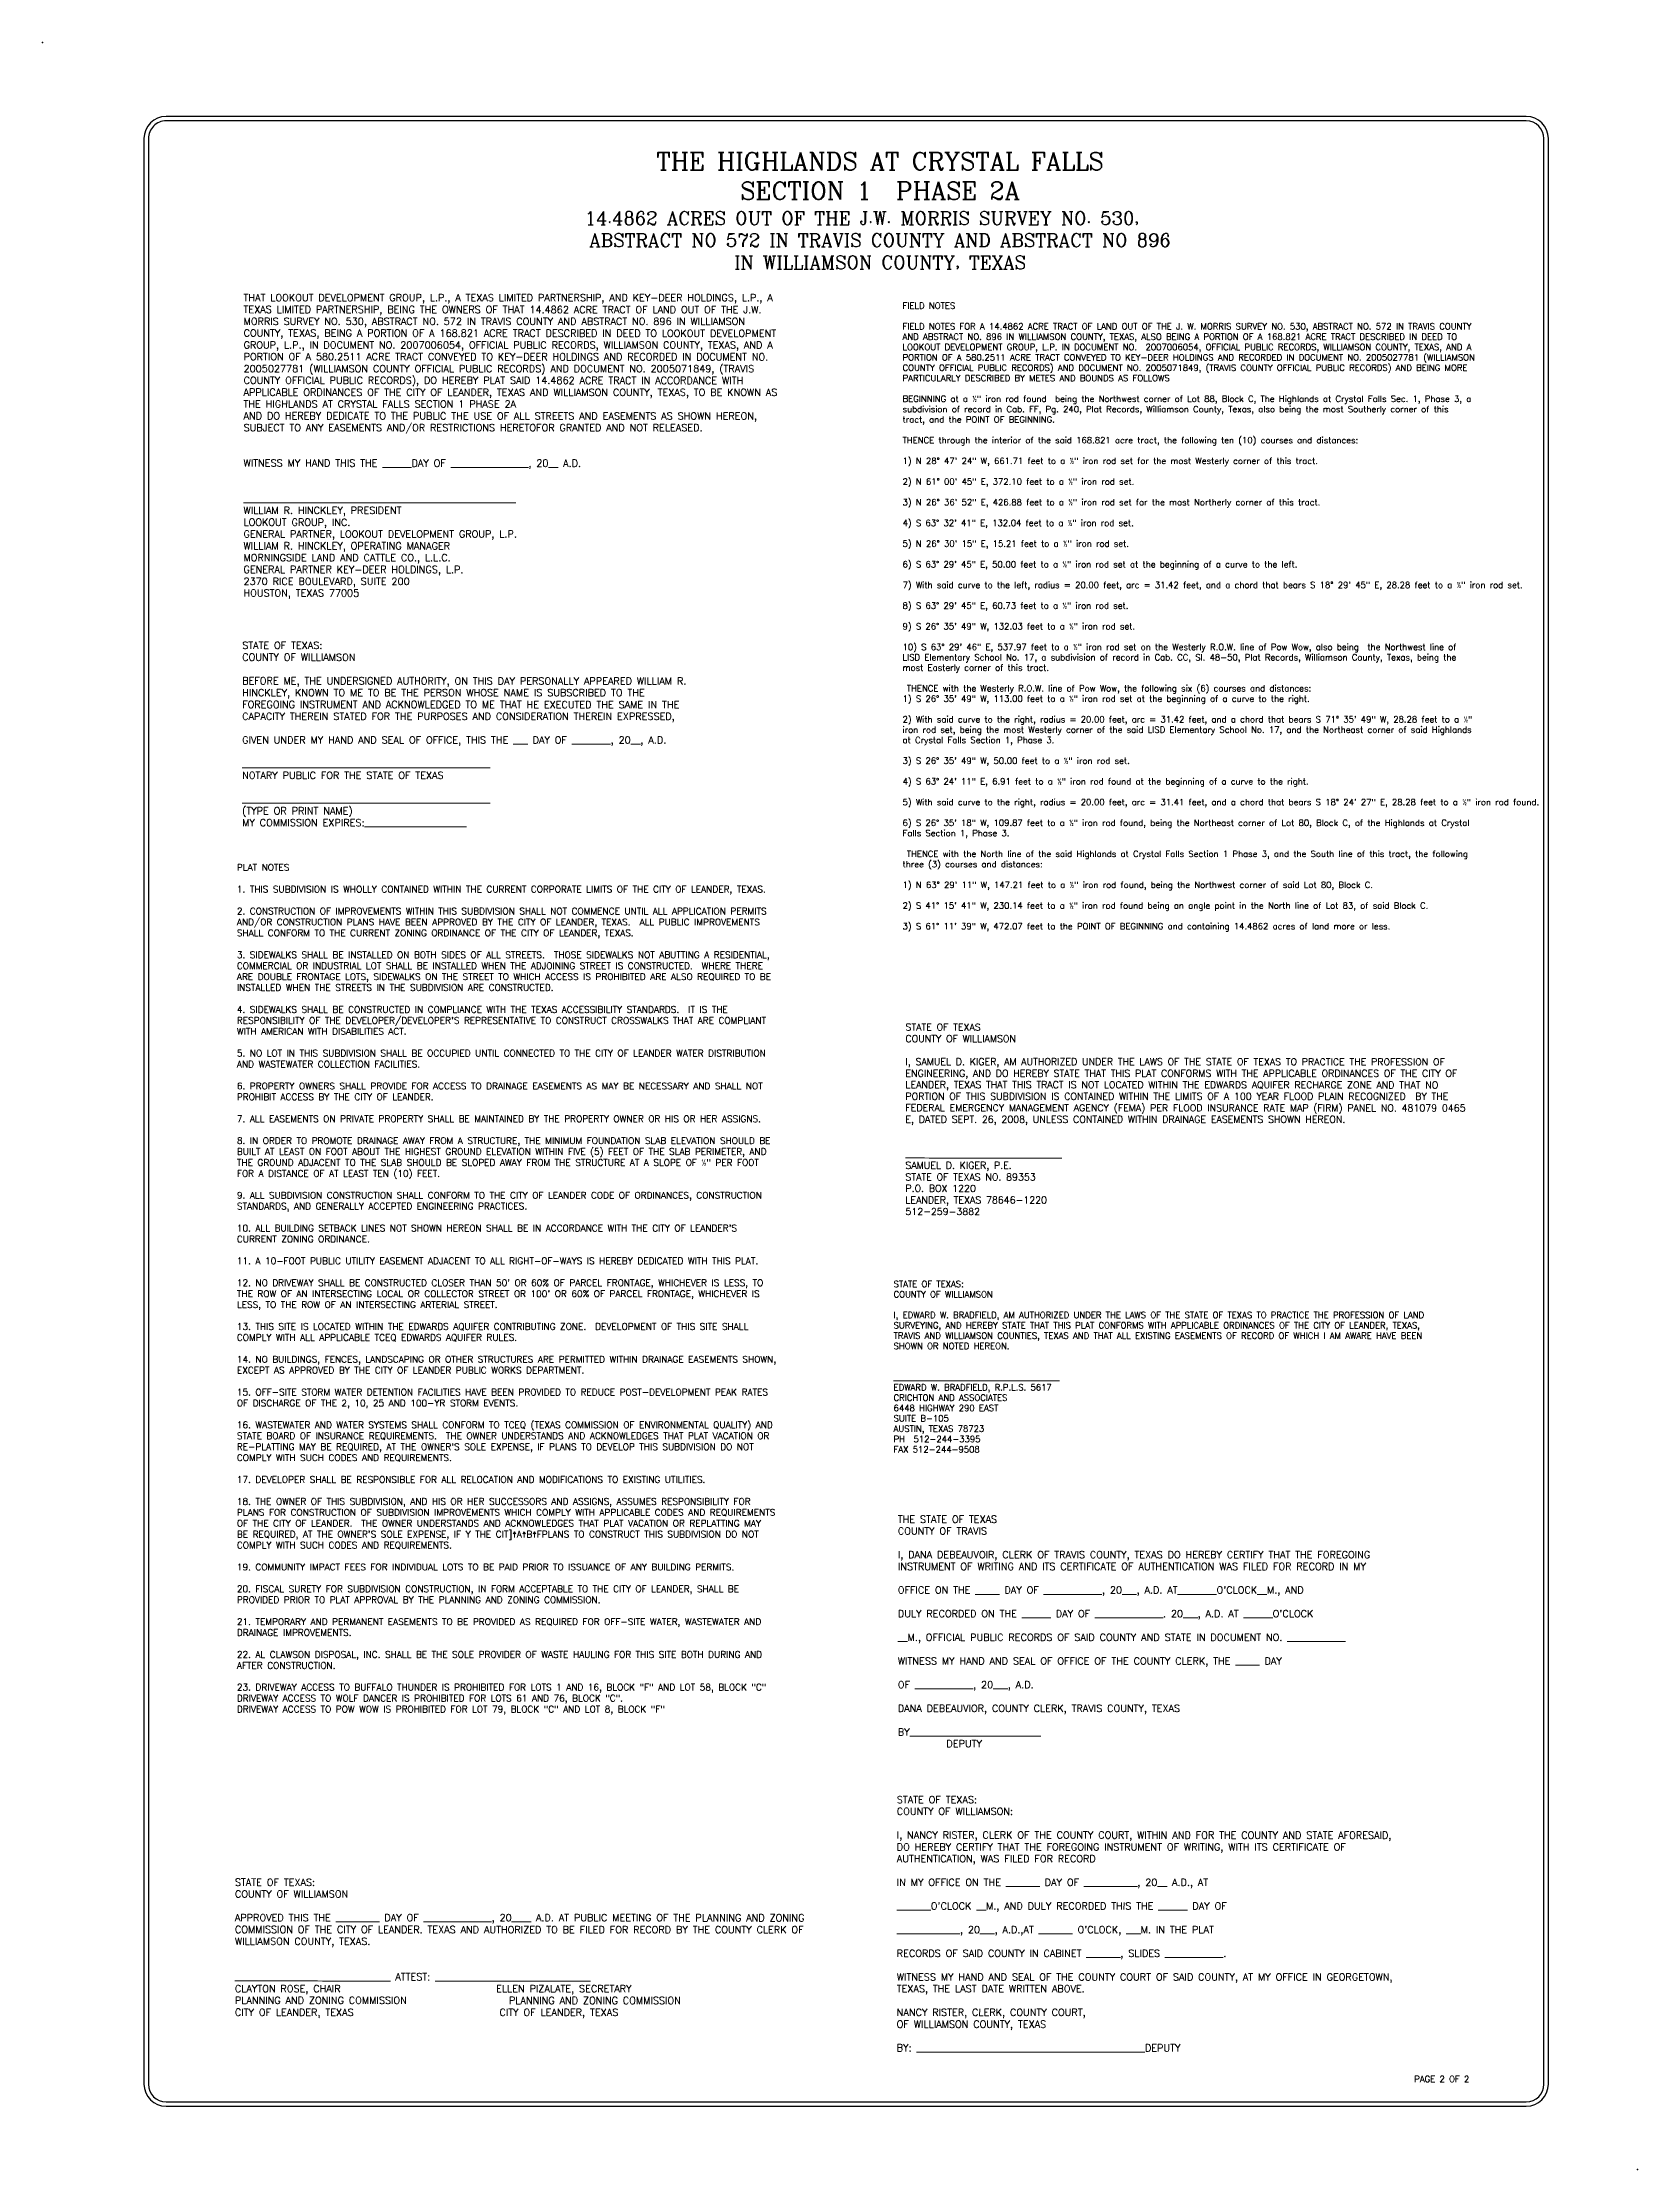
# Model space of a CAD drawing. Extents: x 3071371 to 3075496, y 10166393 to 10168831.
# Drawn here: x 3073696 to 3075496, y 10166393 to 10168793 of the extents above; entities that cross this region are included whole.
import ezdxf

# ---------------------------------------------------------------- set-up
doc = ezdxf.new("R2010")
doc.units = 0
doc.header["$LTSCALE"] = 100
doc.header["$MEASUREMENT"] = 0
doc.linetypes.add('EASE', pattern=[0.1875, 0.125, -0.0625])
doc.layers.get('0').update_dxf_attribs({"linetype": 'CONTINUOUS'})
for name, color, linetype in [('ADJOINER', 3, 'EASE'), ('BOR', 7, 'CONTINUOUS'), ('LBLS', 3, 'CONTINUOUS')]:
    doc.layers.add(name, color=color, linetype=linetype)
doc.layers.get('0').freeze()
doc.styles.add('L80', font='simplex.shx', dxfattribs={"height": 7})
doc.styles.add('ROMANC', font='ROMANC.SHX', dxfattribs={"height": 7.5})

# ---------------------------------------------------------------- blocks, each defined once
blk = doc.blocks.new('B-18X24')
at = {"color": 1}
for p, q in [((0, 5), (-2195.3, 5)), ((0, 5), (0, 5)), ((-2220.3, -20), (-2220.3, -1555)), ((25, -1555), (25, -20)), ((-2195.3, -1580), (0, -1580))]:
    blk.add_line(p, q, dxfattribs=at)
at = {"color": 3}
for p, q in [((0, 0), (-2195.3, 0)), ((-2215.3, -20), (-2215.3, -1555)), ((20, -1555), (20, -20)), ((-2195.3, -1575), (0, -1575))]:
    blk.add_line(p, q, dxfattribs=at)
at = {"color": 1}
for centre, start, end in [((-2195.3, -20), 90, 180), ((0, -20), 0, 90), ((-2195.3, -1555), 180, 270), ((0, -1555), 270, 0)]:
    blk.add_arc(centre, 25, start, end, dxfattribs=at)
at = {"color": 3}
for centre, start, end in [((-2195.3, -20), 90, 180), ((0, -20), 360, 90), ((-2195.3, -1555), 180, 270), ((0, -1555), 270, 0)]:
    blk.add_arc(centre, 20, start, end, dxfattribs=at)
blk.add_point((108.4, 119.5))
blk.add_point((-2291.6, -1680.5), dxfattribs=at)

msp = doc.modelspace()

# ---------------------------------------------------------------- block references
at = {"layer": 'BOR', "rotation": 90}
msp.add_blockref('B-18X24', (3073815.21, 10168684.98), dxfattribs=at)

# ---------------------------------------------------------------- texts
at = {"layer": 'ADJOINER', "linetype": 'Continuous', "insert": (3074656.21, 10167396.08), "char_height": 7, "width": 667.34, "attachment_point": 1, "style": 'L80'}
msp.add_mtext('STATE OF TEXAS:\\PCOUNTY OF WILLIAMSON\\P\\PI, EDWARD W. BRADFIELD, AM AUTHORIZED UNDER THE LAWS OF THE STATE OF TEXAS TO PRACTICE THE PROFESSION OF LAND SURVEYING, AND HEREBY STATE THAT THIS PLAT CONFORMS WITH APPLICABLE ORDINANCES OF THE CITY OF LEANDER, TEXAS, TRAVIS AND WILLIAMSON COUNTIES, TEXAS AND THAT ALL EXISTING EASEMENTS OF RECORD OF WHICH I AM AWARE HAVE BEEN SHOWN OR NOTED HEREON.\\P\\P\\P_______________________________________\\PEDWARD W. BRADFIELD, R.P.L.S. 5617\\PCRICHTON AND ASSOCIATES\\P6448 HIGHWAY 290 EAST\\PSUITE B-105\\PAUSTIN, TEXAS 78723\\PPH  512-244-3395\\PFAX 512-244-9508', dxfattribs=at)
at = {"layer": 'LBLS', "style": 'L80'}
msp.add_text('PAGE 2 OF 2', height=7, dxfattribs=at).set_placement((3075243.79, 10166491.97))
at = {"layer": 'LBLS', "color": 1, "insert": (3074640.9, 10168694.5), "char_height": 15, "width": 740, "attachment_point": 2, "style": 'ROMANC'}
msp.add_mtext('\\P\\H20;THE HIGHLANDS AT CRYSTAL FALLS \\PSECTION 1  PHASE 2A\\P\\H15;14.4862 ACRES OUT OF THE J.W. MORRIS SURVEY NO. 530,     ABSTRACT NO 572 IN TRAVIS COUNTY AND ABSTRACT NO 896 IN WILLIAMSON COUNTY, TEXAS', dxfattribs=at)
at = {"layer": 'LBLS', "attachment_point": 1, "rotation": 359.98333, "style": 'L80'}
for s, insert, char_height, width in [('THAT LOOKOUT DEVELOPMENT GROUP, L.P., A TEXAS LIMITED PARTNERSHIP, AND KEY-DEER HOLDINGS, L.P., A TEXAS LIMITED PARTNERSHIP, BEING THE OWNERS OF THAT 14.4862 ACRE TRACT OF LAND OUT OF THE J.W. MORRIS SURVEY NO. 530, ABSTRACT NO. 572 IN TRAVIS COUNTY AND ABSTRACT NO. 896 IN WILLIAMSON COUNTY, TEXAS, BEING A PORTION OF A 168.821 ACRE TRACT DESCRIBED IN DEED TO LOOKOUT DEVELOPMENT GROUP, L.P., IN DOCUMENT NO. 2007006054, OFFICIAL PUBLIC RECORDS, WILLIAMSON COUNTY, TEXAS, AND A PORTION OF A 580.2511 ACRE TRACT CONVEYED TO KEY-DEER HOLDINGS AND RECORDED IN DOCUMENT NO. 2005027781 (WILLIAMSON COUNTY OFFICIAL PUBLIC RECORDS) AND DOCUMENT NO. 2005071849, (TRAVIS COUNTY OFFICIAL PUBLIC RECORDS),\\C1; \\C256;DO HEREBY PLAT SAID 14.4862 ACRE TRACT IN ACCORDANCE WITH APPLICABLE ORDINANCES OF THE CITY OF LEANDER, TEXAS AND WILLIAMSON COUNTY, TEXAS, TO BE KNOWN AS\\P\\C1;THE HIGHLANDS AT CRYSTAL FALLS SECTION 1 PHASE 2A\\P\\C256;AND DO HEREBY DEDICATE TO THE PUBLIC THE USE OF ALL STREETS AND EASEMENTS AS SHOWN HEREON, SUBJECT TO ANY EASEMENTS AND/OR RESTRICTIONS HERETOFOR GRANTED AND NOT RELEASED. \\P\\P\\PWITNESS MY HAND THIS THE ______DAY OF ________________, 20__ A.D.\\P\\P\\P________________________________________________________\\PWILLIAM R. HINCKLEY, PRESIDENT\\PLOOKOUT GROUP, INC.\\PGENERAL PARTNER, LOOKOUT DEVELOPMENT GROUP, L.P.\\PWILLIAM R. HINCKLEY, OPERATING MANAGER\\PMORNINGSIDE LAND AND CATTLE CO., L.L.C.\\PGENERAL PARTNER KEY-DEER HOLDINGS, L.P.\\P2370 RICE BOULEVARD, SUITE 200\\PHOUSTON, TEXAS 77005', (3073922.6, 10168509.55), 8, 660), ('STATE OF TEXAS:\\PCOUNTY OF WILLIAMSON\\P\\PBEFORE ME, THE UNDERSIGNED AUTHORITY, ON THIS DAY PERSONALLY APPEARED WILLIAM R.\\PHINCKLEY, KNOWN TO ME TO BE THE PERSON WHOSE NAME IS SUBSCRIBED TO THE\\PFOREGOING INSTRUMENT AND ACKNOWLEDGED TO ME THAT HE EXECUTED THE SAME IN THE\\PCAPACITY THEREIN STATED FOR THE PURPOSES AND CONSIDERATION THEREIN EXPRESSED,\\P\\PGIVEN UNDER MY HAND AND SEAL OF OFFICE, THIS THE ___ DAY OF ________, 20__, A.D.\\P\\P___________________________________________________\\PNOTARY PUBLIC FOR THE STATE OF TEXAS\\P\\P___________________________________________________\\P(TYPE OR PRINT NAME)\\PMY COMMISSION EXPIRES:_____________________', (3073921.05, 10168117.17), 8, 680), ('STATE OF TEXAS   \\PCOUNTY OF WILLIAMSON\\P\\PI, SAMUEL D. KIGER, AM AUTHORIZED UNDER THE LAWS OF THE STATE OF TEXAS TO PRACTICE THE PROFESSION OF ENGINEERING, AND DO HEREBY STATE THAT THIS PLAT CONFORMS WITH THE APPLICABLE ORDINANCES OF THE CITY OF LEANDER, TEXAS THAT THIS TRACT IS NOT LOCATED WITHIN THE EDWARDS AQUIFER RECHARGE ZONE AND THAT NO PORTION OF THIS SUBDIVISION IS CONTAINED WITHIN THE LIMITS OF A 100 YEAR FLOOD PLAIN RECOGNIZED  BY THE FEDERAL EMERGENCY MANAGEMENT AGENCY (FEMA) PER FLOOD INSURANCE RATE MAP (FIRM) PANEL NO. 481079 0465 E, DATED SEPT. 26, 2008, UNLESS CONTAINED WITHIN DRAINAGE EASEMENTS SHOWN HEREON.\\P\\P\\P_________________________________\\PSAMUEL D. KIGER, P.E.\\PSTATE OF TEXAS NO. 89353\\PP.O. BOX 1220\\PLEANDER, TEXAS 78646-1220\\P512-259-3882', (3074669.61, 10167686.3), 7.8, 700), ("STATE OF TEXAS:\\PCOUNTY OF WILLIAMSON:\\P\\PI, NANCY RISTER, CLERK OF THE COUNTY COURT, WITHIN AND FOR THE COUNTY AND STATE AFORESAID, DO HEREBY CERTIFY THAT THE FOREGOING INSTRUMENT OF WRITING, WITH ITS CERTIFICATE OF AUTHENTICATION, WAS FILED FOR RECORD \\P\\PIN MY OFFICE ON THE _______ DAY OF ___________, 20__ A.D., AT \\P\\P_______O'CLOCK __M., AND DULY RECORDED THIS THE ______ DAY OF \\P\\P_____________, 20___, A.D.,AT _______ O'CLOCK, ___M. IN THE PLAT \\P\\PRECORDS OF SAID COUNTY IN CABINET _______, SLIDES ____________.\\P\\PWITNESS MY HAND AND SEAL OF THE COUNTY COURT OF SAID COUNTY, AT MY OFFICE IN GEORGETOWN, TEXAS, THE LAST DATE WRITTEN ABOVE.\\P\\PNANCY RISTER, CLERK, COUNTY COURT, \\POF WILLIAMSON COUNTY, TEXAS\\P\\PBY: _______________________________________________DEPUTY", (3074659.82, 10166814.74), 8, 610.94), ('\\PSTATE OF TEXAS:\\PCOUNTY OF WILLIAMSON\\P\\PAPPROVED THIS THE _________ DAY OF ______________, 20____ A.D. AT PUBLIC MEETING OF THE PLANNING AND ZONING COMMISSION OF THE CITY OF LEANDER. TEXAS AND AUTHORIZED TO BE FILED FOR RECORD BY THE COUNTY CLERK OF WILLIAMSON COUNTY, TEXAS.\\P\\P\\P________________________________ ATTEST: ________________________________\\PCLAYTON ROSE, CHAIR                                ELLEN PIZALATE, SECRETARY \\PPLANNING AND ZONING COMMISSION                     PLANNING AND ZONING COMMISSION\\PCITY OF LEANDER, TEXAS                              CITY OF LEANDER, TEXAS                                                   \\H10;                  \\H8;                               \\H10;            ', (3073912.83, 10166734.87), 8, 700)]:
    msp.add_mtext(s, dxfattribs=dict(at, insert=insert, char_height=char_height, width=width))
at = {"layer": 'LBLS', "attachment_point": 1, "style": 'L80'}
for s, insert, char_height, width in [('\\C1;FIELD NOTES\\P\\PFIELD NOTES FOR A 14.4862 ACRE TRACT OF LAND OUT OF THE J. W. MORRIS SURVEY NO. 530, ABSTRACT NO. 572 IN TRAVIS COUNTY AND ABSTRACT NO. 896 IN WILLIAMSON COUNTY, TEXAS, ALSO BEING A PORTION OF A 168.821 ACRE TRACT DESCRIBED IN DEED TO LOOKOUT DEVELOPMENT GROUP, L.P. IN DOCUMENT NO.  2007006054, OFFICIAL PUBLIC RECORDS, WILLIAMSON COUNTY, TEXAS, AND A PORTION OF A 580.2511 ACRE TRACT CONVEYED TO KEY-DEER HOLDINGS AND RECORDED IN DOCUMENT NO. 2005027781 (WILLIAMSON COUNTY OFFICIAL PUBLIC RECORDS) AND DOCUMENT NO. 2005071849, (TRAVIS COUNTY OFFICIAL PUBLIC RECORDS) AND BEING MORE PARTICULARLY DESCRIBED BY METES AND BOUNDS AS FOLLOWS\\P\\P\\C256;BEGINNING at a ½" iron rod found  being the Northwest corner of Lot 88, Block C, The Highlands at Crystal Falls Sec. 1, Phase 3, a subdivision of record in Cab. FF, Pg. 240, Plat Records, Williamson County, Texas, also being the most Southerly corner of this tract, and the \\C1;POINT OF BEGINNING\\fSimplex|b1|i0|c0|p2;\\C256;.\\P\\P\\Fsimplex.shx;THENCE through the interior of the said 168.821 acre tract, the following ten (10) courses and distances:\\P\\P1) N 28° 47\' 24" W, 661.71 feet to a ½" iron rod set for the most Westerly corner of this tract.\\P\\P2) N 61° 00\' 45" E, 372.10 feet to a ½" iron rod set.\\P\\P3) N 26° 36\' 52" E, 426.88 feet to a ½" iron rod set for the most Northerly corner of this tract.\\P\\P4) S 63° 32\' 41" E, 132.04 feet to a ½" iron rod set.\\P\\P5) N 26° 30\' 15" E, 15.21 feet to a ½" iron rod set.\\P\\P6) S 63° 29\' 45" E, 50.00 feet to a ½" iron rod set at the beginning of a curve to the left.\\P\\P7) With said curve to the left, radius = 20.00 feet, arc = 31.42 feet, and a chord that bears S 18° 29\' 45" E, 28.28 feet to a ½" iron rod set.\\P\\P8) S 63° 29\' 45" E, 60.73 feet to a ½" iron rod set.\\P\\P9) S 26° 35\' 49" W, 132.03 feet to a ½" iron rod set.\\P\\P10) S 63° 29\' 46" E, 537.97 feet to a ½" iron rod set on the Westerly R.O.W. line of Pow Wow, also being  the Northwest line of LISD Elementary School No. 17, a subdivision of record in Cab. CC, Sl. 48-50, Plat Records, Williamson County, Texas, being the most Easterly corner of this tract.\\P\\P THENCE with the Westerly R.O.W. line of Pow Wow, the following six (6) courses and distances:\\P1) S 26° 35\' 49" W, 113.00 feet to a ½" iron rod set at the beginning of a curve to the right.\\P\\P2) With said curve to the right, radius = 20.00 feet, arc = 31.42 feet, and a chord that bears S 71° 35\' 49" W, 28.28 feet to a ½" iron rod set, being the most Westerly corner of the said LISD Elementary School No. 17, and the Northeast corner of said Highlands at Crystal Falls Section 1, Phase 3.\\P\\P3) S 26° 35\' 49" W, 50.00 feet to a ½" iron rod set.\\P\\P4) S 63° 24\' 11" E, 6.91 feet to a ½" iron rod found at the beginning of a curve to the right.\\P\\P5) With said curve to the right, radius = 20.00 feet, arc = 31.41 feet, and a chord that bears S 18° 24\' 27" E, 28.28 feet to a ½" iron rod found.\\P\\P6) S 26° 35\' 18" W, 109.87 feet to a ½" iron rod found, being the Northeast corner of Lot 80, Block C, of the Highlands at Crystal Falls Section 1, Phase 3.\\P\\P THENCE with the North line of the said Highlands at Crystal Falls Section 1 Phase 3, and the South line of this tract, the following three (3) courses and distances:\\P\\P1) N 63° 29\' 11" W, 147.21 feet to a ½" iron rod found, being the Northwest corner of said Lot 80, Block C.\\P\\P2) S 41° 15\' 41" W, 230.14 feet to a ½" iron rod found being an angle point in the North line of Lot 83, of said Block C.\\P\\P3) S 61° 11\' 39" W, 472.07 feet to the \\C1;POINT OF BEGINNING\\C256; and containing 14.4862 acres of land more or less.', (3074666.35, 10168499.91), 7, 700), ('PLAT NOTES\\P\\P1. THIS SUBDIVISION IS WHOLLY CONTAINED WITHIN THE CURRENT CORPORATE LIMITS OF THE CITY OF LEANDER, TEXAS.\\P\\P2. CONSTRUCTION OF IMPROVEMENTS WITHIN THIS SUBDIVISION SHALL NOT COMMENCE UNTIL ALL APPLICATION PERMITS AND/OR CONSTRUCTION PLANS HAVE BEEN APPROVED BY THE CITY OF LEANDER, TEXAS.  ALL PUBLIC IMPROVEMENTS SHALL CONFORM TO THE CURRENT ZONING ORDINANCE OF THE CITY OF LEANDER, TEXAS.\\P\\P3. SIDEWALKS SHALL BE INSTALLED ON BOTH SIDES OF ALL STREETS.  THOSE SIDEWALKS NOT ABUTTING A RESIDENTIAL, COMMERCIAL OR INDUSTRIAL LOT SHALL BE INSTALLED WHEN THE ADJOINING STREET IS CONSTRUCTED.  WHERE THERE ARE DOUBLE FRONTAGE LOTS, SIDEWALKS ON THE STREET TO WHICH ACCESS IS PROHIBITED ARE ALSO REQUIRED TO BE INSTALLED WHEN THE STREETS IN THE SUBDIVISION ARE CONSTRUCTED.\\P\\P4. SIDEWALKS SHALL BE CONSTRUCTED IN COMPLIANCE WITH THE TEXAS ACCESSIBILITY STANDARDS.  IT IS THE RESPONSIBILITY OF THE DEVELOPER/DEVELOPER\'S REPRESENTATIVE TO CONSTRUCT CROSSWALKS THAT ARE COMPLIANT WITH AMERICAN WITH DISABILITIES ACT.\\P\\P5. NO LOT IN THIS SUBDIVISION SHALL BE OCCUPIED UNTIL CONNECTED TO THE CITY OF LEANDER WATER DISTRIBUTION AND WASTEWATER COLLECTION FACILITIES.\\P\\P6. PROPERTY OWNERS SHALL PROVIDE FOR ACCESS TO DRAINAGE EASEMENTS AS MAY BE NECESSARY AND SHALL NOT PROHIBIT ACCESS BY THE CITY OF LEANDER.\\P\\P7. ALL EASEMENTS ON PRIVATE PROPERTY SHALL BE MAINTAINED BY THE PROPERTY OWNER OR HIS OR HER ASSIGNS.\\P\\P8. IN ORDER TO PROMOTE DRAINAGE AWAY FROM A STRUCTURE, THE MINIMUM FOUNDATION SLAB ELEVATION SHOULD BE BUILT AT LEAST ON FOOT ABOUT THE HIGHEST GROUND ELEVATION WITHIN FIVE (5) FEET OF THE SLAB PERIMETER, AND THE GROUND ADJACENT TO THE SLAB SHOULD BE SLOPED AWAY FROM THE STRUCTURE AT A SLOPE OF ½" PER FOOT FOR A DISTANCE OF AT LEAST TEN (10) FEET.\\P\\P9. ALL SUBDIVISION CONSTRUCTION SHALL CONFORM TO THE CITY OF LEANDER CODE OF ORDINANCES, CONSTRUCTION STANDARDS, AND GENERALLY ACCEPTED ENGINEERING PRACTICES.\\P\\P10. ALL BUILDING SETBACK LINES NOT SHOWN HEREON SHALL BE IN ACCORDANCE WITH THE CITY OF LEANDER\'S CURRENT ZONING ORDINANCE.\\P\\P11. A 10-FOOT PUBLIC UTILITY EASEMENT ADJACENT TO ALL RIGHT-OF-WAYS IS HEREBY DEDICATED WITH THIS PLAT.\\P\\P12. NO DRIVEWAY SHALL BE CONSTRUCTED CLOSER THAN 50\' OR 60% OF PARCEL FRONTAGE, WHICHEVER IS LESS, TO THE ROW OF AN INTERSECTING LOCAL OR COLLECTOR STREET OR 100\' OR 60% OF PARCEL FRONTAGE, WHICHEVER IS LESS, TO THE ROW OF AN INTERSECTING ARTERIAL STREET.  \\P\\P13. THIS SITE IS LOCATED WITHIN THE EDWARDS AQUIFER CONTRIBUTING ZONE.  DEVELOPMENT OF THIS SITE SHALL COMPLY WITH ALL APPLICABLE TCEQ EDWARDS AQUIFER RULES.\\P\\P14. NO BUILDINGS, FENCES, LANDSCAPING OR OTHER STRUCTURES ARE PERMITTED WITHIN DRAINAGE EASEMENTS SHOWN, EXCEPT AS APPROVED BY THE CITY OF LEANDER PUBLIC WORKS DEPARTMENT.\\P\\P15. OFF-SITE STORM WATER DETENTION FACILITIES HAVE BEEN PROVIDED TO REDUCE POST-DEVELOPMENT PEAK RATES OF DISCHARGE OF THE 2, 10, 25 AND 100-YR STORM EVENTS.\\P\\P16. WASTEWATER AND WATER SYSTEMS SHALL CONFORM TO TCEQ (TEXAS COMMISSION OF ENVIRONMENTAL QUALITY) AND STATE BOARD OF INSURANCE REQUIREMENTS.  THE OWNER UNDERSTANDS AND ACKNOWLEDGES THAT PLAT VACATION OR RE-PLATTING MAY BE REQUIRED, AT THE OWNER\'S SOLE EXPENSE, IF PLANS TO DEVELOP THIS SUBDIVISION DO NOT COMPLY WITH SUCH CODES AND REQUIREMENTS.\\P\\P17. DEVELOPER SHALL BE RESPONSIBLE FOR ALL RELOCATION AND MODIFICATIONS TO EXISTING UTILITIES.\\P\\P18. THE OWNER OF THIS SUBDIVISION, AND HIS OR HER SUCCESSORS AND ASSIGNS, ASSUMES RESPONSIBILITY FOR PLANS FOR CONSTRUCTION OF SUBDIVISION IMPROVEMENTS WHICH COMPLY WITH APPLICABLE CODES AND REQUIREMENTS OF THE CITY OF LEANDER.  THE OWNER UNDERSTANDS AND ACKNOWLEDGES THAT PLAT VACATION OR REPLATTING MAY BE REQUIRED, AT THE OWNER\'S SOLE EXPENSE, IF Y THE CIT]^A^B^FPLANS TO CONSTRUCT THIS SUBDIVISION DO NOT COMPLY WITH SUCH CODES AND REQUIREMENTS.\\P\\P19. COMMUNITY IMPACT FEES FOR INDIVIDUAL LOTS TO BE PAID PRIOR TO ISSUANCE OF ANY BUILDING PERMITS.\\P\\P20. FISCAL SURETY FOR SUBDIVISION CONSTRUCTION, IN FORM ACCEPTABLE TO THE CITY OF LEANDER, SHALL BE PROVIDED PRIOR TO PLAT APPROVAL BY THE PLANNING AND ZONING COMMISSION.\\P\\P21. TEMPORARY AND PERMANENT EASEMENTS TO BE PROVIDED AS REQUIRED FOR OFF-SITE WATER, WASTEWATER AND DRAINAGE IMPROVEMENTS.\\P\\P22. AL CLAWSON DISPOSAL, INC. SHALL BE THE SOLE PROVIDER OF WASTE HAULING FOR THIS SITE BOTH DURING AND AFTER CONSTRUCTION.\\P\\P23. DRIVEWAY ACCESS TO BUFFALO THUNDER IS PROHIBITED FOR LOTS 1 AND 16, BLOCK "F" AND LOT 58, BLOCK "C"\\PDRIVEWAY ACCESS TO WOLF DANCER IS PROHIBITED FOR LOTS 61 AND 76, BLOCK "C".\\PDRIVEWAY ACCESS TO POW WOW IS PROHIBITED FOR LOT 79, BLOCK "C" AND LOT 8, BLOCK "F"', (3073915.07, 10167866.38), 7.4, 660), ("\\PTHE STATE OF TEXAS \\PCOUNTY OF TRAVIS\\P\\PI, DANA DEBEAUVOIR, CLERK OF TRAVIS COUNTY, TEXAS DO HEREBY CERTIFY THAT THE FOREGOING INSTRUMENT OF WRITING AND ITS CERTIFICATE OF AUTHENTICATION WAS FILED FOR RECORD IN MY \\P\\POFFICE ON THE _____ DAY OF ____________, 20___, A.D. AT________O'CLOCK__M., AND\\P\\PDULY RECORDED ON THE ______ DAY OF ______________. 20___, A.D. AT ______O'CLOCK\\P\\P__M., OFFICIAL PUBLIC RECORDS OF SAID COUNTY AND STATE IN DOCUMENT NO. ____________\\P \\PWITNESS MY HAND AND SEAL OF OFFICE OF THE COUNTY CLERK, THE _____ DAY \\P\\POF ____________, 20___, A.D.\\P\\PDANA DEBEAUVIOR, COUNTY CLERK, TRAVIS COUNTY, TEXAS\\P\\PBY___________________________\\P          DEPUTY", (3074660.98, 10167144.48), 8, 650)]:
    msp.add_mtext(s, dxfattribs=dict(at, insert=insert, char_height=char_height, width=width))

doc.saveas('drawing.dxf')
